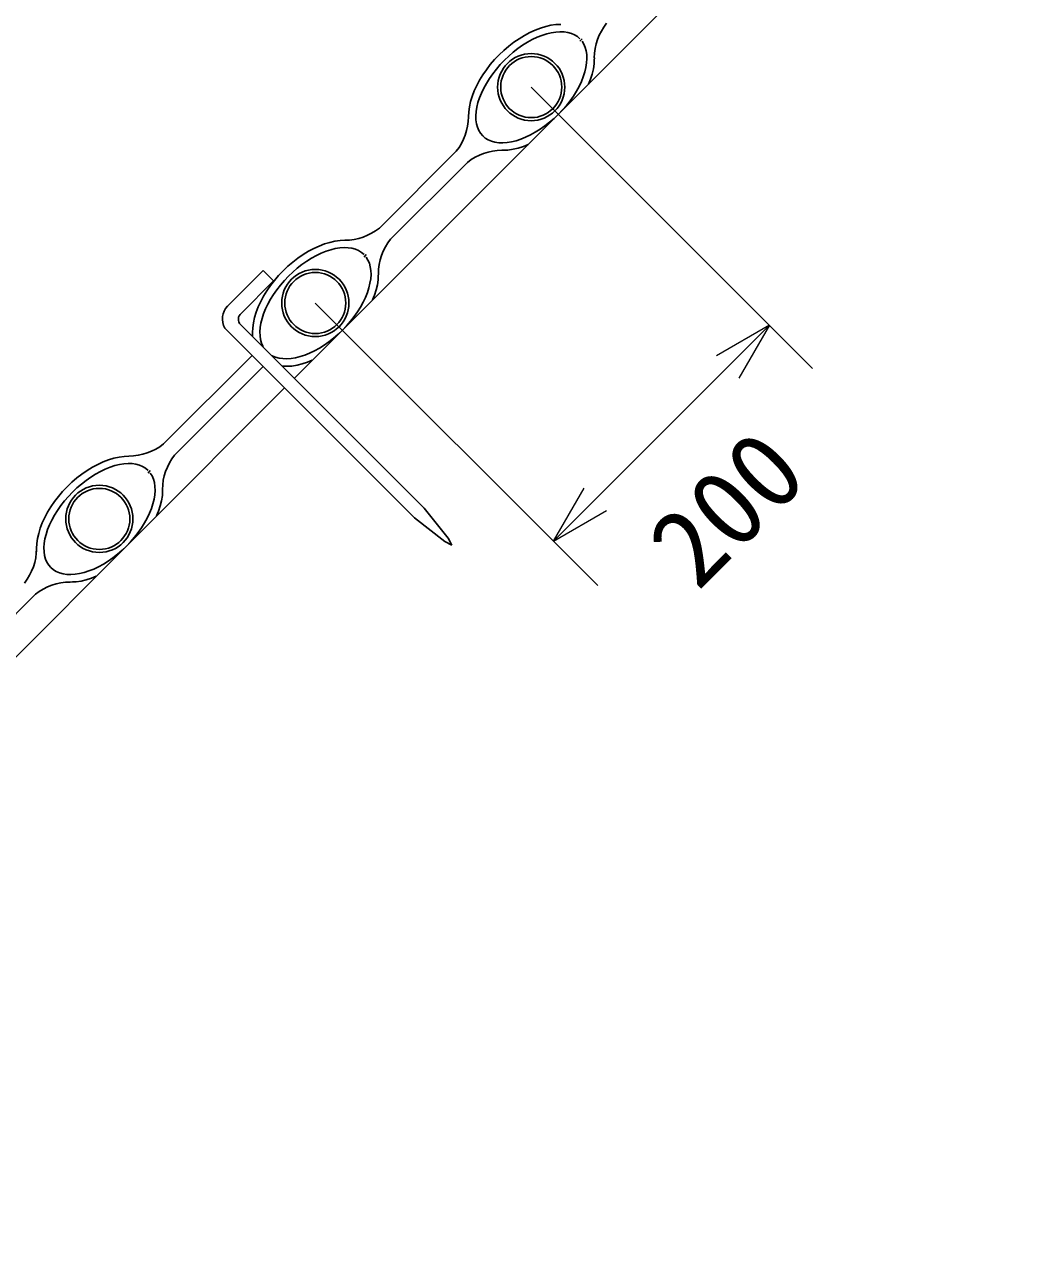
# Model space of a CAD drawing. Units: millimetres, scale not verified. Extents: x 200 to 8200, y 200 to 5838.
# Drawn here: x 1813 to 2465, y 2295 to 3092 of the extents above; entities that cross this region are included whole.
import ezdxf
from ezdxf.enums import TextEntityAlignment as Align

# ---------------------------------------------------------------- set-up
doc = ezdxf.new("R2010")
doc.units = ezdxf.units.MM
doc.header["$LTSCALE"] = 20
doc.layers.add('C-STR', color=7, linetype='Continuous', lineweight=25)
doc.layers.add('C-STR-DIM', color=1, linetype='Continuous', lineweight=13)
doc.styles.add('ＭＳ ゴシック', font='')
doc.styles.get('ＭＳ ゴシック').set_extended_font_data('MS Gothic')

msp = doc.modelspace()

# ---------------------------------------------------------------- linework, layer by layer
at = {"layer": 'C-STR'}
for p, q in [((1989.91, 2860.64), (2549.13, 3419.86)), ((2143.97, 3086.95), (2140.45, 3085.08)), ((2147.5, 3088.56), (2143.97, 3086.95)), ((2151.01, 3089.9), (2147.5, 3088.56)), ((2154.47, 3090.95), (2151.01, 3089.9)), ((2155.07, 3086.11), (2151.99, 3085.1)), ((2157.87, 3091.71), (2154.47, 3090.95)), ((2158.09, 3086.85), (2155.07, 3086.11)), ((2161.17, 3092.18), (2157.87, 3091.71)), ((2161, 3087.31), (2158.09, 3086.85)), ((2163.79, 3087.51), (2161, 3087.31)), ((2164.36, 3092.34), (2161.17, 3092.18)), ((2166.44, 3087.42), (2163.79, 3087.51)), ((2168.92, 3087.06), (2166.44, 3087.42)), ((2171.23, 3086.43), (2168.92, 3087.06)), ((2173.33, 3085.52), (2171.23, 3086.43)), ((2130.2, 3078.03), (2126.97, 3075.26)), ((2133.54, 3080.6), (2130.2, 3078.03)), ((2136.97, 3082.96), (2133.54, 3080.6)), ((2139.35, 3078.6), (2136.24, 3076.41)), ((2140.45, 3085.08), (2136.97, 3082.96)), ((2142.5, 3080.57), (2139.35, 3078.6)), ((2145.68, 3082.32), (2142.5, 3080.57)), ((2148.85, 3083.84), (2145.68, 3082.32)), ((2151.99, 3085.1), (2148.85, 3083.84)), ((2175.22, 3084.36), (2173.33, 3085.52)), ((2176.88, 3082.94), (2175.22, 3084.36)), ((2178.3, 3082.94), (2176.88, 3081.28)), ((2179.47, 3079.39), (2178.3, 3081.28)), ((2180.37, 3077.28), (2179.47, 3079.39)), ((2123.87, 3072.32), (2120.92, 3069.22)), ((2126.97, 3075.26), (2123.87, 3072.32)), ((2130.24, 3071.49), (2127.4, 3068.78)), ((2133.2, 3074.04), (2130.24, 3071.49)), ((2136.24, 3076.41), (2133.2, 3074.04)), ((2181, 3074.98), (2180.37, 3077.28)), ((2181.37, 3072.49), (2181, 3074.98)), ((2181.45, 3069.84), (2181.37, 3072.49)), ((2186.22, 3068.88), (2186.29, 3070.41)), ((2115.58, 3062.64), (2113.23, 3059.22)), ((2118.15, 3065.98), (2115.58, 3062.64)), ((2120.92, 3069.22), (2118.15, 3065.98)), ((2122.14, 3062.99), (2119.77, 3059.94)), ((2124.7, 3065.94), (2122.14, 3062.99)), ((2127.4, 3068.78), (2124.7, 3065.94)), ((2180.05, 3061.13), (2180.79, 3064.14)), ((2180.79, 3064.14), (2181.26, 3067.05)), ((2181.26, 3067.05), (2181.45, 3069.84)), ((2184.86, 3059.76), (2185.7, 3063.15)), ((2185.7, 3063.15), (2186.23, 3066.48)), ((2186.23, 3066.48), (2186.22, 3068.88)), ((2111.1, 3055.73), (2109.23, 3052.21)), ((2113.23, 3059.22), (2111.1, 3055.73)), ((2117.58, 3056.83), (2115.61, 3053.68)), ((2119.77, 3059.94), (2117.58, 3056.83)), ((2176.27, 3051.73), (2177.78, 3054.9)), ((2177.78, 3054.9), (2179.05, 3058.04)), ((2179.05, 3058.04), (2180.05, 3061.13)), ((2182.5, 3053.23), (2183.75, 3056.33)), ((2183.75, 3056.33), (2184.86, 3059.76)), ((2107.62, 3048.68), (2106.28, 3045.18)), ((2109.23, 3052.21), (2107.62, 3048.68)), ((2112.34, 3047.34), (2111.08, 3044.2)), ((2113.86, 3050.5), (2112.34, 3047.34)), ((2115.61, 3053.68), (2113.86, 3050.5)), ((2172.54, 3045.4), (2174.52, 3048.56)), ((2174.52, 3048.56), (2176.27, 3051.73)), ((2104.47, 3038.31), (2104, 3035.01)), ((2105.23, 3041.71), (2104.47, 3038.31)), ((2106.28, 3045.18), (2105.23, 3041.71)), ((2109.34, 3038.1), (2108.87, 3035.18)), ((2110.07, 3041.11), (2109.34, 3038.1)), ((2111.08, 3044.2), (2110.07, 3041.11)), ((2165.43, 3036.3), (2167.98, 3039.25)), ((2167.98, 3039.25), (2170.36, 3042.29)), ((2170.36, 3042.29), (2172.54, 3045.4)), ((2104, 3035.01), (2103.84, 3031.83)), ((2108.87, 3035.18), (2108.68, 3032.39)), ((2108.68, 3032.39), (2108.76, 3029.74)), ((2156.93, 3028.2), (2159.88, 3030.75)), ((2159.88, 3030.75), (2162.73, 3033.46)), ((2162.73, 3033.46), (2165.43, 3036.3)), ((2108.76, 3029.74), (2109.12, 3027.26)), ((2109.12, 3027.26), (2109.76, 3024.95)), ((2109.76, 3024.95), (2110.66, 3022.85)), ((2110.66, 3022.85), (2111.83, 3020.96)), ((2147.62, 3021.66), (2150.78, 3023.64)), ((2150.78, 3023.64), (2153.89, 3025.82)), ((2153.89, 3025.82), (2156.93, 3028.2)), ((2111.83, 3020.96), (2113.24, 3019.3)), ((2113.24, 3019.3), (2114.9, 3017.88)), ((2114.9, 3017.88), (2116.79, 3016.72)), ((2116.79, 3016.72), (2118.9, 3015.81)), ((2118.9, 3015.81), (2121.2, 3015.18)), ((2121.2, 3015.18), (2123.69, 3014.82)), ((2123.69, 3014.82), (2126.34, 3014.73)), ((2126.34, 3014.73), (2129.13, 3014.92)), ((2129.13, 3014.92), (2132.04, 3015.39)), ((2132.04, 3015.39), (2135.05, 3016.13)), ((2135.05, 3016.13), (2138.14, 3017.14)), ((2138.14, 3017.14), (2141.28, 3018.4)), ((2141.28, 3018.4), (2144.45, 3019.91)), ((2144.45, 3019.91), (2147.62, 3021.66)), ((2045.55, 2958.9), (2095.86, 3009.21)), ((2127.31, 3009.96), (2125.77, 3009.9)), ((2129.7, 3009.95), (2127.31, 3009.96)), ((2133.03, 3010.49), (2129.7, 3009.95)), ((2136.42, 3011.32), (2133.03, 3010.49)), ((2139.85, 3012.43), (2136.42, 3011.32)), ((2142.95, 3013.68), (2139.85, 3012.43)), ((2052.85, 2951.61), (2103.15, 3001.92)), ((2019.75, 2950.76), (2016.45, 2950.29)), ((2022.94, 2950.92), (2019.75, 2950.76)), ((1999.03, 2943.66), (1995.54, 2941.53)), ((2002.55, 2945.53), (1999.03, 2943.66)), ((2006.08, 2947.14), (2002.55, 2945.53)), ((2007.43, 2942.42), (2004.26, 2940.9)), ((2009.59, 2948.48), (2006.08, 2947.14)), ((2010.57, 2943.68), (2007.43, 2942.42)), ((2013.05, 2949.53), (2009.59, 2948.48)), ((2013.65, 2944.69), (2010.57, 2943.68)), ((2016.45, 2950.29), (2013.05, 2949.53)), ((2016.66, 2945.43), (2013.65, 2944.69)), ((2019.58, 2945.89), (2016.66, 2945.43)), ((2022.37, 2946.09), (2019.58, 2945.89)), ((2025.02, 2946), (2022.37, 2946.09)), ((2027.5, 2945.64), (2025.02, 2946)), ((2029.81, 2945), (2027.5, 2945.64)), ((2031.91, 2944.1), (2029.81, 2945)), ((2033.8, 2942.94), (2031.91, 2944.1)), ((2035.46, 2941.52), (2033.8, 2942.94)), ((1988.78, 2936.61), (1985.54, 2933.84)), ((1992.12, 2939.18), (1988.78, 2936.61)), ((1994.82, 2934.99), (1991.77, 2932.62)), ((1995.54, 2941.53), (1992.12, 2939.18)), ((1997.93, 2937.18), (1994.82, 2934.99)), ((2001.08, 2939.15), (1997.93, 2937.18)), ((2004.26, 2940.9), (2001.08, 2939.15)), ((2036.88, 2941.52), (2035.46, 2939.86)), ((2038.05, 2937.97), (2036.88, 2939.86)), ((2038.95, 2935.86), (2038.05, 2937.97)), ((2039.58, 2933.56), (2038.95, 2935.86)), ((1946.12, 2907.77), (1969.41, 2931.07)), ((1976.21, 2924.28), (1969.41, 2931.07)), ((1979.5, 2927.79), (1976.73, 2924.56)), ((1982.44, 2930.9), (1979.5, 2927.79)), ((1985.54, 2933.84), (1982.44, 2930.9)), ((1985.98, 2927.36), (1983.27, 2924.52)), ((1988.82, 2930.07), (1985.98, 2927.36)), ((1991.77, 2932.62), (1988.82, 2930.07)), ((2039.94, 2931.07), (2039.58, 2933.56)), ((2039.84, 2925.63), (2040.03, 2928.42)), ((2040.03, 2928.42), (2039.94, 2931.07)), ((2044.8, 2927.45), (2044.86, 2928.99)), ((2044.81, 2925.06), (2044.8, 2927.45)), ((1976.21, 2924.28), (1954.96, 2903.01)), ((1974.16, 2921.22), (1971.8, 2917.79)), ((1976.73, 2924.56), (1974.16, 2921.22)), ((1978.35, 2918.52), (1976.16, 2915.41)), ((1980.72, 2921.57), (1978.35, 2918.52)), ((1983.27, 2924.52), (1980.72, 2921.57)), ((2037.63, 2916.62), (2038.63, 2919.71)), ((2038.63, 2919.71), (2039.37, 2922.72)), ((2039.37, 2922.72), (2039.84, 2925.63)), ((2043.44, 2918.34), (2044.27, 2921.73)), ((2044.27, 2921.73), (2044.81, 2925.06)), ((1967.81, 2910.79), (1966.2, 2907.26)), ((1969.68, 2914.31), (1967.81, 2910.79)), ((1971.8, 2917.79), (1969.68, 2914.31)), ((1974.19, 2912.26), (1972.44, 2909.08)), ((1976.16, 2915.41), (1974.19, 2912.26)), ((2034.85, 2910.31), (2036.36, 2913.48)), ((2036.36, 2913.48), (2037.63, 2916.62)), ((2041.08, 2911.81), (2042.33, 2914.91)), ((2042.33, 2914.91), (2043.44, 2918.34)), ((1964.86, 2903.75), (1963.81, 2900.29)), ((1966.2, 2907.26), (1964.86, 2903.75)), ((1969.66, 2902.77), (1968.65, 2899.69)), ((1970.92, 2905.91), (1969.66, 2902.77)), ((1972.44, 2909.08), (1970.92, 2905.91)), ((2028.94, 2900.87), (2031.12, 2903.98)), ((2031.12, 2903.98), (2033.1, 2907.14)), ((2033.1, 2907.14), (2034.85, 2910.31)), ((1954.66, 2895.67), (2074.91, 2775.49)), ((1963.05, 2896.89), (1962.58, 2893.59)), ((1963.05, 2896.89), (1962.58, 2893.59)), ((1963.05, 2896.89), (1962.58, 2893.59)), ((1963.81, 2900.29), (1963.05, 2896.89)), ((1967.91, 2896.68), (1967.45, 2893.76)), ((1967.91, 2896.68), (1967.45, 2893.76)), ((1967.91, 2896.68), (1967.45, 2893.76)), ((1968.65, 2899.69), (1967.91, 2896.68)), ((2021.3, 2892.04), (2024.01, 2894.88)), ((2024.01, 2894.88), (2026.56, 2897.83)), ((2026.56, 2897.83), (2028.94, 2900.87)), ((1944.26, 2893.34), (2068.54, 2769.13)), ((1962.58, 2893.59), (1962.42, 2890.4)), ((1962.58, 2893.59), (1962.42, 2890.4)), ((1962.58, 2893.59), (1962.42, 2890.4)), ((1962.58, 2893.59), (1962.42, 2890.4)), ((1967.45, 2893.76), (1967.25, 2890.97)), ((1967.45, 2893.76), (1967.25, 2890.97)), ((1967.25, 2890.97), (1967.34, 2888.32)), ((1967.25, 2890.97), (1967.34, 2888.32)), ((1967.34, 2888.32), (1967.7, 2885.84)), ((1967.34, 2888.32), (1967.7, 2885.84)), ((2012.47, 2884.4), (2015.51, 2886.78)), ((2015.51, 2886.78), (2018.46, 2889.33)), ((2018.46, 2889.33), (2021.3, 2892.04)), ((1967.7, 2885.84), (1968.34, 2883.53)), ((1967.7, 2885.84), (1968.34, 2883.53)), ((1968.34, 2883.53), (1969.24, 2881.43)), ((1968.34, 2883.53), (1969.24, 2881.43)), ((1968.34, 2883.53), (1969.24, 2881.43)), ((1969.24, 2881.43), (1969.43, 2881.12)), ((1969.24, 2881.43), (1969.43, 2881.12)), ((2003.03, 2878.49), (2006.2, 2880.24)), ((2006.2, 2880.24), (2009.36, 2882.22)), ((2009.36, 2882.22), (2012.47, 2884.4)), ((1904.13, 2817.48), (1962.13, 2875.48)), ((1975.06, 2875.48), (1975.37, 2875.29)), ((1975.37, 2875.29), (1977.48, 2874.39)), ((1977.48, 2874.39), (1979.78, 2873.76)), ((1977.48, 2874.39), (1979.78, 2873.76)), ((1979.78, 2873.76), (1982.27, 2873.39)), ((1979.78, 2873.76), (1982.27, 2873.39)), ((1982.27, 2873.39), (1984.92, 2873.31)), ((1982.27, 2873.39), (1984.92, 2873.31)), ((1984.92, 2873.31), (1987.71, 2873.5)), ((1987.71, 2873.5), (1990.62, 2873.97)), ((1990.62, 2873.97), (1993.63, 2874.71)), ((1993.63, 2874.71), (1996.72, 2875.71)), ((1998.43, 2871.01), (1995, 2869.9)), ((1996.72, 2875.71), (1999.86, 2876.98)), ((2001.53, 2872.26), (1998.43, 2871.01)), ((1999.86, 2876.98), (2003.03, 2878.49)), ((1911.43, 2810.19), (1969.42, 2868.19)), ((1985.89, 2868.54), (1981.97, 2868.37)), ((1988.28, 2868.53), (1985.89, 2868.54)), ((1991.61, 2869.06), (1988.28, 2868.53)), ((1995, 2869.9), (1991.61, 2869.06)), ((1424.22, 2294.95), (1983.44, 2854.18)), ((1868.16, 2807.06), (1864.65, 2805.72)), ((1871.63, 2808.11), (1868.16, 2807.06)), ((1875.03, 2808.87), (1871.63, 2808.11)), ((1878.33, 2809.34), (1875.03, 2808.87)), ((1881.51, 2809.5), (1878.33, 2809.34)), ((1854.12, 2800.11), (1850.7, 2797.76)), ((1857.61, 2802.24), (1854.12, 2800.11)), ((1861.13, 2804.11), (1857.61, 2802.24)), ((1862.83, 2799.48), (1859.66, 2797.73)), ((1864.65, 2805.72), (1861.13, 2804.11)), ((1866, 2801), (1862.83, 2799.48)), ((1869.14, 2802.26), (1866, 2801)), ((1872.23, 2803.27), (1869.14, 2802.26)), ((1875.24, 2804), (1872.23, 2803.27)), ((1878.16, 2804.47), (1875.24, 2804)), ((1880.95, 2804.66), (1878.16, 2804.47)), ((1883.59, 2804.58), (1880.95, 2804.66)), ((1886.08, 2804.22), (1883.59, 2804.58)), ((1888.38, 2803.58), (1886.08, 2804.22)), ((1890.49, 2802.68), (1888.38, 2803.58)), ((1892.38, 2801.51), (1890.49, 2802.68)), ((1894.04, 2800.1), (1892.38, 2801.51)), ((1895.46, 2800.1), (1894.04, 2798.44)), ((1844.12, 2792.42), (1841.02, 2789.47)), ((1847.36, 2795.19), (1844.12, 2792.42)), ((1850.7, 2797.76), (1847.36, 2795.19)), ((1850.35, 2791.2), (1847.4, 2788.64)), ((1853.4, 2793.57), (1850.35, 2791.2)), ((1856.51, 2795.76), (1853.4, 2793.57)), ((1859.66, 2797.73), (1856.51, 2795.76)), ((1896.62, 2796.55), (1895.46, 2798.44)), ((1897.53, 2794.44), (1896.62, 2796.55)), ((1898.16, 2792.14), (1897.53, 2794.44)), ((1898.52, 2789.65), (1898.16, 2792.14)), ((1835.31, 2783.14), (1832.74, 2779.8)), ((1838.08, 2786.37), (1835.31, 2783.14)), ((1841.02, 2789.47), (1838.08, 2786.37)), ((1841.85, 2783.1), (1839.3, 2780.14)), ((1844.56, 2785.94), (1841.85, 2783.1)), ((1847.4, 2788.64), (1844.56, 2785.94)), ((1897.95, 2781.3), (1898.42, 2784.21)), ((1898.42, 2784.21), (1898.61, 2787)), ((1898.61, 2787), (1898.52, 2789.65)), ((1902.85, 2780.3), (1903.39, 2783.64)), ((1903.38, 2786.03), (1903.44, 2787.57)), ((1903.39, 2783.64), (1903.38, 2786.03)), ((1830.38, 2776.37), (1828.26, 2772.89)), ((1832.74, 2779.8), (1830.38, 2776.37)), ((1836.92, 2777.1), (1834.74, 2773.99)), ((1839.3, 2780.14), (1836.92, 2777.1)), ((1894.94, 2772.06), (1896.2, 2775.2)), ((1896.2, 2775.2), (1897.21, 2778.29)), ((1897.21, 2778.29), (1897.95, 2781.3)), ((1900.91, 2773.49), (1902.02, 2776.91)), ((1902.02, 2776.91), (1902.85, 2780.3)), ((2090.47, 2755.7), (2074.91, 2775.49)), ((1826.39, 2769.37), (1824.78, 2765.84)), ((1828.26, 2772.89), (1826.39, 2769.37)), ((1831.01, 2767.66), (1829.5, 2764.49)), ((1832.77, 2770.84), (1831.01, 2767.66)), ((1834.74, 2773.99), (1832.77, 2770.84)), ((1891.68, 2765.72), (1893.43, 2768.89)), ((1893.43, 2768.89), (1894.94, 2772.06)), ((1899.66, 2770.39), (1900.91, 2773.49)), ((2088.35, 2753.58), (2068.54, 2769.13)), ((1823.44, 2762.33), (1822.39, 2758.87)), ((1824.78, 2765.84), (1823.44, 2762.33)), ((1828.24, 2761.35), (1827.23, 2758.27)), ((1829.5, 2764.49), (1828.24, 2761.35)), ((1885.14, 2756.41), (1887.52, 2759.45)), ((1887.52, 2759.45), (1889.7, 2762.56)), ((1889.7, 2762.56), (1891.68, 2765.72)), ((1821.16, 2752.17), (1821, 2748.98)), ((1821.63, 2755.47), (1821.16, 2752.17)), ((1822.39, 2758.87), (1821.63, 2755.47)), ((1826.02, 2752.34), (1825.83, 2749.55)), ((1826.02, 2752.34), (1825.83, 2749.55)), ((1826.49, 2755.25), (1826.02, 2752.34)), ((1827.23, 2758.27), (1826.49, 2755.25)), ((1879.88, 2750.61), (1882.59, 2753.45)), ((1882.59, 2753.45), (1885.14, 2756.41)), ((2088.35, 2753.58), (2092.94, 2751.1)), ((2092.94, 2751.1), (2090.47, 2755.7)), ((1825.83, 2749.55), (1825.92, 2746.9)), ((1825.83, 2749.55), (1825.92, 2746.9)), ((1825.92, 2746.9), (1826.28, 2744.42)), ((1825.92, 2746.9), (1826.28, 2744.42)), ((1826.28, 2744.42), (1826.91, 2742.11)), ((1826.28, 2744.42), (1826.91, 2742.11)), ((1871.05, 2742.98), (1874.09, 2745.36)), ((1874.09, 2745.36), (1877.04, 2747.91)), ((1877.04, 2747.91), (1879.88, 2750.61)), ((1826.91, 2742.11), (1827.82, 2740.01)), ((1826.91, 2742.11), (1827.82, 2740.01)), ((1827.82, 2740.01), (1828.98, 2738.12)), ((1827.82, 2740.01), (1828.01, 2739.7)), ((1828.98, 2738.12), (1830.4, 2736.46)), ((1830.4, 2736.46), (1832.06, 2735.04)), ((1855.3, 2734.29), (1858.44, 2735.56)), ((1858.44, 2735.56), (1861.61, 2737.07)), ((1861.61, 2737.07), (1864.78, 2738.82)), ((1864.78, 2738.82), (1867.93, 2740.8)), ((1867.93, 2740.8), (1871.05, 2742.98)), ((1832.06, 2735.04), (1833.95, 2733.87)), ((1833.64, 2734.06), (1833.95, 2733.87)), ((1833.95, 2733.87), (1836.06, 2732.97)), ((1833.95, 2733.87), (1836.06, 2732.97)), ((1836.06, 2732.97), (1838.36, 2732.33)), ((1836.06, 2732.97), (1838.36, 2732.33)), ((1838.36, 2732.33), (1840.85, 2731.97)), ((1838.36, 2732.33), (1840.85, 2731.97)), ((1840.85, 2731.97), (1843.49, 2731.89)), ((1840.85, 2731.97), (1843.49, 2731.89)), ((1844.46, 2727.12), (1842.93, 2727.05)), ((1843.49, 2731.89), (1846.29, 2732.08)), ((1846.85, 2727.11), (1844.46, 2727.12)), ((1846.29, 2732.08), (1849.2, 2732.55)), ((1850.19, 2727.64), (1846.85, 2727.11)), ((1849.2, 2732.55), (1852.21, 2733.29)), ((1853.58, 2728.48), (1850.19, 2727.64)), ((1852.21, 2733.29), (1855.3, 2734.29)), ((1857.01, 2729.59), (1853.58, 2728.48)), ((1860.11, 2730.84), (1857.01, 2729.59)), ((1770.01, 2668.76), (1820.31, 2719.08))]:
    msp.add_line(p, q, dxfattribs=at)
at = {"layer": 'C-STR', "color": 3}
for centre, radius in [((2144.95, 3051.23), 22), ((2144.95, 3051.23), 20), ((2003.53, 2909.81), 22), ((2003.53, 2909.81), 20), ((1862.11, 2768.39), 22), ((1862.11, 2768.39), 20)]:
    msp.add_circle(centre, radius, dxfattribs=at)
at = {"layer": 'C-STR'}
for centre, radius, start, end in [((2223.2, 3070.1), 36.92, 141.60225, 179.50989), ((2066.92, 3032.14), 36.92, 321.60225, 359.50989), ((2126.09, 2972.98), 36.92, 90.49011, 128.39775), ((2022.62, 2987.84), 36.92, 270.49011, 308.39775), ((2081.78, 2928.68), 36.92, 141.60225, 179.50989), ((1954.8, 2899.31), 12.12, 135.76262, 209.53793), ((1958.2, 2899.2), 5, 130.3409, 225.01704), ((1953.33, 2889.3), 9.16, 352.70811, 6.93648), ((1881.2, 2846.42), 36.92, 270.49011, 308.39775), ((1940.36, 2787.25), 36.92, 141.60225, 179.50989), ((1784.08, 2749.3), 36.92, 321.60225, 359.50989), ((1784.08, 2749.3), 36.92, 356.1067, 359.50989), ((1843.24, 2690.13), 36.92, 90.49011, 128.39775), ((1843.24, 2690.13), 36.92, 90.49011, 93.8933)]:
    msp.add_arc(centre, radius, start, end, dxfattribs=at)
at = {"layer": 'C-STR-DIM'}
for p, q in [((2144.95, 3051.23), (2329.23, 2866.96)), ((2003.53, 2909.81), (2188.52, 2724.82)), ((2300.95, 2895.23), (2159.53, 2753.81)), ((2300.95, 2895.23), (2266.31, 2875.23)), ((2300.95, 2895.23), (2280.95, 2860.59)), ((2159.53, 2753.81), (2179.53, 2788.45)), ((2159.53, 2753.81), (2194.17, 2773.81))]:
    msp.add_line(p, q, dxfattribs=at)

# ---------------------------------------------------------------- texts
at = {"layer": 'C-STR-DIM', "color": 7, "style": 'ＭＳ ゴシック'}
msp.add_text('200', height=51.32, rotation=45, dxfattribs=at).set_placement((2264.84, 2709.49), align=Align.BOTTOM_LEFT)

doc.saveas('drawing.dxf')
